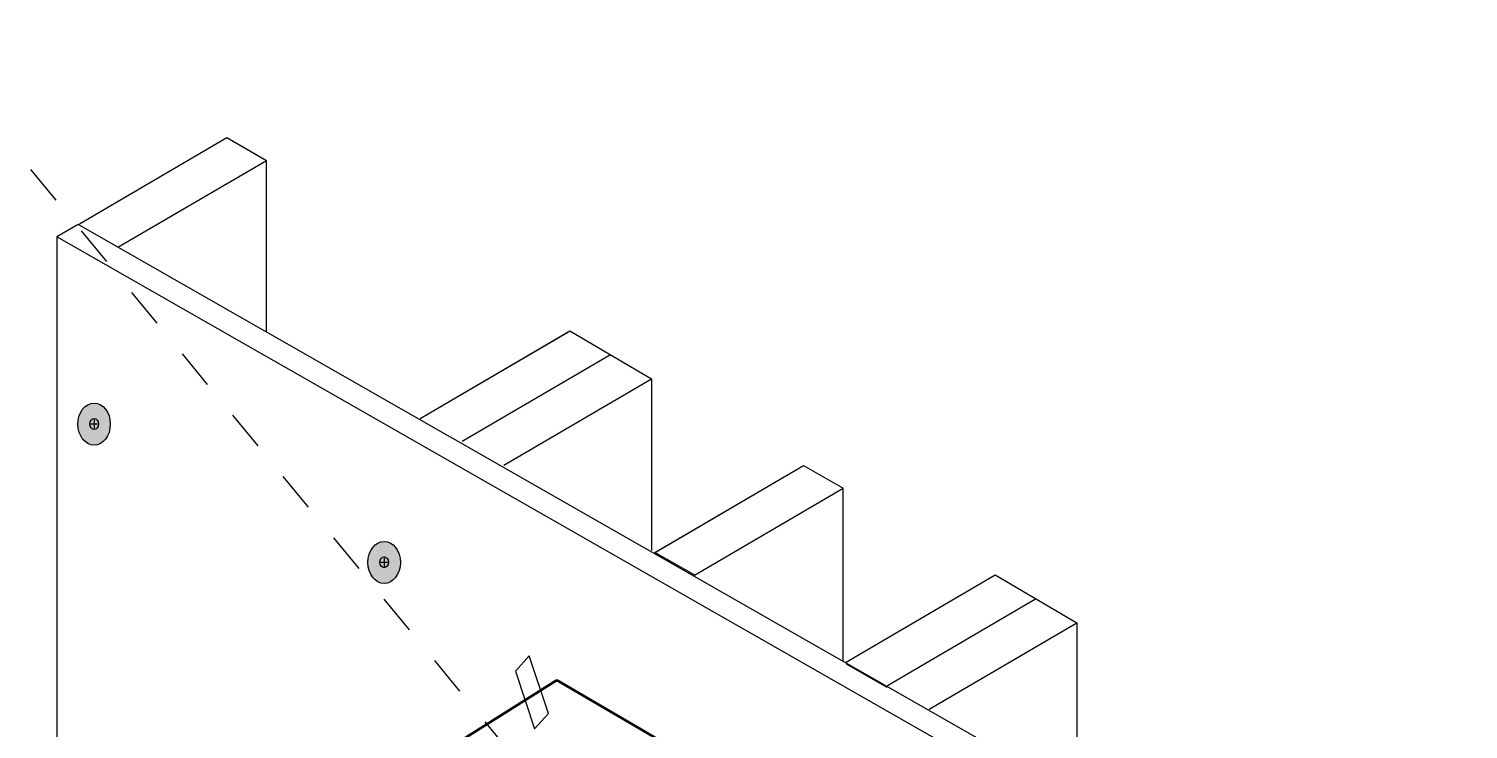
# Model space of a CAD drawing. Extents: x -1279 to 5791, y -3809 to 1769.
# Drawn here: x 4232.1 to 4558.1, y -2586.6 to -2427.9 of the extents above; entities that cross this region are included whole.
import ezdxf

# ---------------------------------------------------------------- set-up
doc = ezdxf.new("R2010")
doc.units = 0
doc.header["$MEASUREMENT"] = 0
doc.linetypes.add('AI-Linetype-49', pattern=[27, 18, -9])
doc.linetypes.add('AI-Linetype-51', pattern=[18, 9, -9])
doc.layers.add('G-ANNO-TTLB', color=7, linetype='Continuous', lineweight=0)
doc.layers.add('TYVEK', color=7, linetype='Continuous', lineweight=0)

# ---------------------------------------------------------------- blocks, each defined once
blk = doc.blocks.new('Block_113')
at = {"layer": 'TYVEK', "true_color": 0x003b71, "transparency": 33554687}
h = blk.add_hatch(color=156, dxfattribs=at)
h.dxf.hatch_style = 2
edge = h.paths.add_edge_path()
edge.add_ellipse((4246.87, -2517.45), major_axis=(0, 4.78), ratio=0.766948, start_angle=0, end_angle=360)
h = blk.add_hatch(color=156, dxfattribs=at)
h.dxf.hatch_style = 2
edge = h.paths.add_edge_path()
edge.add_ellipse((4312.58, -2548.78), major_axis=(0, 4.78), ratio=0.766948, start_angle=0, end_angle=360)
at = {"layer": 'TYVEK', "color": 18, "lineweight": 25, "true_color": 0x080808}
for p, q in [((4246.87, -2516.19), (4246.87, -2518.66)), ((4245.9, -2517.42), (4247.84, -2517.42)), ((4311.61, -2548.75), (4313.56, -2548.75)), ((4312.58, -2547.51), (4312.58, -2549.98))]:
    blk.add_line(p, q, dxfattribs=at)
at = {"layer": 'TYVEK', "color": 18, "lineweight": 25, "true_color": 0x000000}
for centre in [(4246.87, -2517.45), (4312.58, -2548.78)]:
    blk.add_ellipse(centre, major_axis=(0, 4.78), ratio=0.766948, dxfattribs=at)
at = {"layer": 'TYVEK', "color": 18, "lineweight": 25, "true_color": 0x080808}
for centre in [(4246.87, -2517.42), (4312.58, -2548.75)]:
    blk.add_ellipse(centre, major_axis=(0, 1.23), ratio=0.788846, dxfattribs=at)

msp = doc.modelspace()

# ---------------------------------------------------------------- hatches: boundary and pattern name
at = {"layer": 'G-ANNO-TTLB', "true_color": 0xff00ff, "transparency": 33554687}
h = msp.add_hatch(color=6, dxfattribs=at)
edge = h.paths.add_edge_path()
edge.add_spline(control_points=[(5472, -3692.6), (5472, -3692.6), (2542.48, -3692.6), (2542.48, -3692.6), (2542.48, -3692.6), (2542.48, -1235.6), (2542.48, -1235.6), (2542.48, -1235.6), (5472, -1235.6), (5472, -1235.6), (5472, -1235.6), (5472, -3692.6), (5472, -3692.6)], knot_values=[0, 0, 0, 0, 1, 1, 1, 2, 2, 2, 3, 3, 3, 4, 4, 4, 4], degree=3, periodic=0)
edge = h.paths.add_edge_path()
edge.add_spline(control_points=[(2551.48, -1244.6), (2551.48, -1244.6), (2551.48, -3683.6), (2551.48, -3683.6), (2551.48, -3683.6), (5463, -3683.6), (5463, -3683.6), (5463, -3683.6), (5463, -1244.6), (5463, -1244.6), (5463, -1244.6), (2551.48, -1244.6), (2551.48, -1244.6)], knot_values=[0, 0, 0, 0, 1, 1, 1, 2, 2, 2, 3, 3, 3, 4, 4, 4, 4], degree=3, periodic=0)
edge.add_line((2551.48, -1244.6), (2551.48, -1244.6))

# ---------------------------------------------------------------- linework, layer by layer
at = {"layer": 'G-ANNO-TTLB'}
for points in [[(5472, -3692.6), (5472, -3692.6), (2542.48, -3692.6), (2542.48, -3692.6), (2542.48, -3692.6), (2542.48, -1235.6), (2542.48, -1235.6), (2542.48, -1235.6), (5472, -1235.6), (5472, -1235.6), (5472, -1235.6), (5472, -3692.6), (5472, -3692.6)], [(2551.48, -1244.6), (2551.48, -1244.6), (2551.48, -3683.6), (2551.48, -3683.6), (2551.48, -3683.6), (5463, -3683.6), (5463, -3683.6), (5463, -3683.6), (5463, -1244.6), (5463, -1244.6), (5463, -1244.6), (2551.48, -1244.6), (2551.48, -1244.6)]]:
    msp.add_open_spline(points, degree=3, knots=[0, 0, 0, 0, 1, 1, 1, 2, 2, 2, 3, 3, 3, 4, 4, 4, 4], dxfattribs=at)
at = {"layer": 'TYVEK', "color": 18, "linetype": 'AI-Linetype-51', "lineweight": 25, "true_color": 0x000000}
msp.add_line((4221.06, -2445.89), (4378.8, -2637.7), dxfattribs=at)
at = {"layer": 'TYVEK', "color": 33, "lineweight": 25, "true_color": 0xcc9966}
for p, q in [((4243.53, -2472.09), (4276.94, -2452.53)), ((4243.53, -2472.09), (4276.94, -2452.53)), ((4276.94, -2452.53), (4285.91, -2457.71)), ((4252.27, -2477.4), (4285.91, -2457.71)), ((4285.89, -2496.58), (4285.89, -2457.84)), ((4320.74, -2516.18), (4354.67, -2496.32)), ((4320.74, -2516.18), (4354.15, -2496.62)), ((4354.67, -2496.32), (4373.13, -2507.17)), ((4330.28, -2521.34), (4363.83, -2501.7)), ((4339.72, -2526.73), (4373.13, -2507.17)), ((4373.13, -2507.18), (4373.13, -2546.1)), ((4374.17, -2546.37), (4407.58, -2526.81)), ((4407.58, -2526.81), (4416.55, -2531.99)), ((4382.91, -2551.68), (4416.55, -2531.99)), ((4416.53, -2571.18), (4416.53, -2532.12)), ((4417.07, -2571.48), (4451, -2551.62)), ((4451, -2551.62), (4469.46, -2562.46)), ((4426.61, -2576.64), (4460.15, -2556.99)), ((4436.05, -2582.03), (4469.46, -2562.46)), ((4469.46, -2562.48), (4469.46, -2601.4))]:
    msp.add_line(p, q, dxfattribs=at)
at = {"layer": 'TYVEK', "color": 2, "lineweight": 25, "true_color": 0xffff00}
for p, q in [((4243.27, -2472.24), (4238.46, -2475.02)), ((4512.06, -2625.73), (4243.27, -2472.24))]:
    msp.add_line(p, q, dxfattribs=at)
at = {"layer": 'TYVEK', "color": 18, "lineweight": 25, "true_color": 0x000000}
for p, q in [((4238.46, -2475.02), (4238.46, -2596.65)), ((4507.26, -2628.51), (4238.46, -2475.02))]:
    msp.add_line(p, q, dxfattribs=at)
at = {"layer": 'TYVEK', "color": 252, "linetype": 'AI-Linetype-49', "lineweight": 25, "true_color": 0x848484}
msp.add_line((4417.25, -2571.73), (4426.45, -2577.01), dxfattribs=at)
at = {"layer": 'TYVEK', "color": 18, "lineweight": 60, "true_color": 0x000000}
for p, q in [((4310.68, -2601.2), (4351.69, -2575.45)), ((4351.69, -2575.45), (4435.71, -2624.43))]:
    msp.add_line(p, q, dxfattribs=at)
at = {"layer": 'TYVEK', "color": 33, "lineweight": 25, "true_color": 0xcc9966}
msp.add_lwpolyline([(4382.92, -2551.68), (4373.92, -2546.52), (4407.57, -2526.82), (4416.56, -2531.98)], dxfattribs=at)
at = {"layer": 'TYVEK', "color": 2, "lineweight": 25, "true_color": 0xffff00}
msp.add_lwpolyline([(4349.78, -2583.01), (4345.46, -2569.94), (4342.35, -2573.41), (4346.67, -2586.47)], close=True, dxfattribs=at)

# ---------------------------------------------------------------- block references
at = {"layer": 'TYVEK'}
msp.add_blockref('Block_113', (0, 0), dxfattribs=at)

doc.saveas('drawing.dxf')
